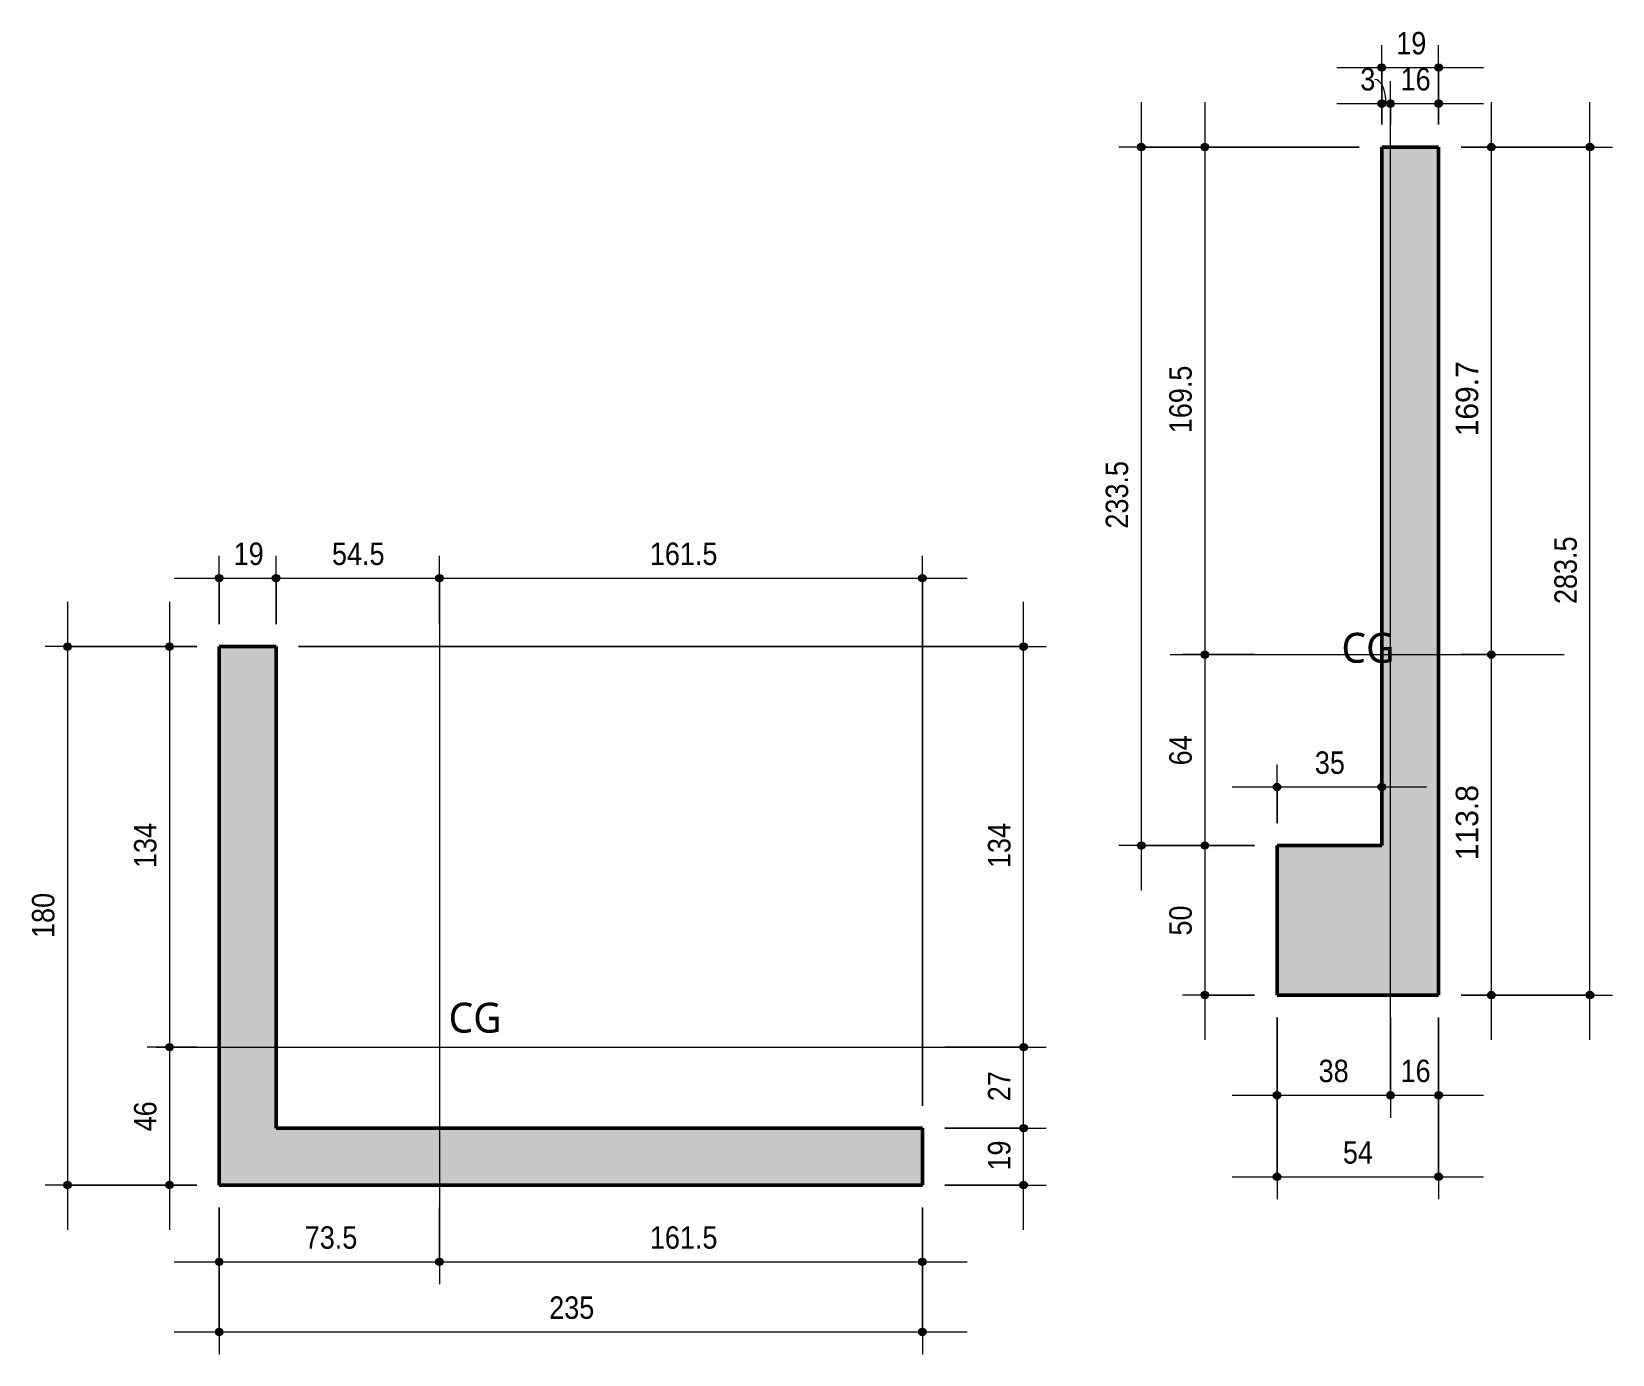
# Model space of a CAD drawing. Header units: centimetres. Extents: x -1139 to 26418, y -889 to 84390.
# Drawn here: x 8360 to 8889, y 270 to 712 of the extents above; entities that cross this region are included whole.
import ezdxf

# ---------------------------------------------------------------- set-up
doc = ezdxf.new("R2010")
doc.units = ezdxf.units.CM
doc.linetypes.add('Hidden 1_5', pattern=[0.22, 0.15, -0.07])
for name, color, linetype, lineweight in [('A-ANNO-DIMS', 7, 'Continuous', 9), ('A-ANNO-DIMS-50', 7, 'Continuous', 9), ('G-ANNO-TEXT', 7, 'Continuous', 9), ('S-COLS', 7, 'Continuous', 9)]:
    doc.layers.add(name, color=color, linetype=linetype, lineweight=lineweight)
doc.layers.add('A-DETL', color=7, linetype='Continuous', lineweight=18, true_color=0x00a600)
doc.styles.add('Fira Sans_1', font='', dxfattribs={"width": 0.9, "height": 7.5})
doc.styles.add('Fira Sans_2', font='', dxfattribs={"height": 7.5})
doc.styles.add('Gadugi_1', font='gadugi.ttf', dxfattribs={"height": 10})
doc.styles.get('Fira Sans_1').set_extended_font_data('Fira Sans')
doc.styles.get('Fira Sans_2').set_extended_font_data('Fira Sans')
doc.dimstyles.new('PED_R80_1_5mm_ACIMA_As_ESQ__DEC_R00', dxfattribs={"dimscale": 30.48, "dimtxt": 10.229846, "dimasz": 0.328084, "dimexe": 0.246063, "dimexo": 0.246063, "dimgap": 0.049213, "dimtad": 1, "dimdec": 1, "dimrnd": 0.1, "dimdsep": 46, "dimtxsty": 'Fira Sans_2', "dimblk1": 'DOTSMALL', "dimblk2": 'DOTSMALL', "dimsah": 1, "dimcen": 0.09, "dimdle": 0.492126, "dimazin": 0, "dimtfac": 1, "dimtdec": 4, "dimtix": 1, "dimtmove": 0, "dimatfit": 3, "dimfxl": 1, "dimtvp": 1, "dimtolj": 1, "dimtzin": 0, "dimarcsym": 2})
doc.dimstyles.new('PED_R80_1_5mm_ACIMA_As_ESQ__R00', dxfattribs={"dimscale": 30.48, "dimtxt": 10.229846, "dimasz": 0.328084, "dimexe": 0.246063, "dimexo": 0.246063, "dimgap": 0.049213, "dimtad": 1, "dimdec": 1, "dimrnd": 0.5, "dimdsep": 46, "dimtxsty": 'Fira Sans_1', "dimblk1": 'DOTSMALL', "dimblk2": 'DOTSMALL', "dimsah": 1, "dimcen": 0.09, "dimdle": 0.492126, "dimazin": 0, "dimtfac": 1, "dimtdec": 4, "dimtix": 1, "dimtmove": 0, "dimatfit": 3, "dimfxl": 1, "dimtvp": 1, "dimtolj": 1, "dimtzin": 0, "dimarcsym": 2})
doc.dimstyles.new('PED_R80_1_5mm_ACIMA_As_ESQ__R00_1', dxfattribs={"dimscale": 30.48, "dimtxt": 10.229846, "dimasz": 0.328084, "dimexe": 0.246063, "dimexo": 0.246063, "dimgap": 0.049213, "dimtad": 1, "dimdec": 1, "dimrnd": 0.5, "dimdsep": 46, "dimtxsty": 'Fira Sans_1', "dimblk1": 'DOTSMALL', "dimblk2": 'DOTSMALL', "dimsah": 1, "dimcen": 0.09, "dimdle": 0.492126, "dimazin": 0, "dimtfac": 1, "dimtdec": 4, "dimtix": 1, "dimtmove": 1, "dimatfit": 3, "dimfxl": 1, "dimtvp": 1, "dimtolj": 1, "dimtzin": 0, "dimarcsym": 2})

# ---------------------------------------------------------------- blocks, each defined once
blk = doc.blocks.new('DIMBLOCK199-DT400 - DETALHE P3')
at = {"layer": 'A-ANNO-DIMS-50', "true_color": 0x000032}
h = blk.add_hatch(color=178, dxfattribs=at)
edge = h.paths.add_edge_path(flags=0)
edge.add_arc((8372.35, 506.75), 1.25, 0, 360)
h = blk.add_hatch(color=178, dxfattribs=at)
edge = h.paths.add_edge_path(flags=0)
edge.add_arc((8372.35, 326.75), 1.25, 0, 360)
at = {"layer": 'A-ANNO-DIMS-50', "color": 178, "true_color": 0x000032}
for p, q in [((8372.35, 521.75), (8372.35, 311.75)), ((8415.53, 506.75), (8364.85, 506.75)), ((8372.35, 506.75), (8415.53, 506.75)), ((8415.53, 326.75), (8364.85, 326.75)), ((8372.35, 326.75), (8415.53, 326.75))]:
    blk.add_line(p, q, dxfattribs=at)
for centre in [(8372.35, 506.75), (8372.35, 326.75)]:
    blk.add_circle(centre, 1.25, dxfattribs=at)
at = {"layer": 'A-ANNO-DIMS-50', "color": 0, "insert": (8360.46, 409.34), "char_height": 7.5, "width": 17.7842, "attachment_point": 1, "rotation": 90, "line_spacing_factor": 1.049215, "style": 'Fira Sans_1'}
blk.add_mtext('180', dxfattribs=at)
blk = doc.blocks.new('_DotSmall')
at = {"color": 0, "linetype": 'ByBlock', "const_width": 0.5}
blk.add_lwpolyline([(-0.0625, 0, 1), (0.0625, 0, 1)], format="xyb", close=True, dxfattribs=at)
blk = doc.blocks.new('DIMBLOCK200-DT400 - DETALHE P3')
at = {"layer": 'A-ANNO-DIMS-50', "true_color": 0x000032}
h = blk.add_hatch(color=178, dxfattribs=at)
edge = h.paths.add_edge_path(flags=0)
edge.add_arc((8406.44, 506.75), 1.25, 0, 360)
h = blk.add_hatch(color=178, dxfattribs=at)
edge = h.paths.add_edge_path(flags=0)
edge.add_arc((8406.44, 372.84), 1.25, 0, 360)
at = {"layer": 'A-ANNO-DIMS-50', "color": 178, "true_color": 0x000032}
for p, q in [((8406.44, 521.75), (8406.44, 372.84)), ((8415.53, 506.75), (8398.94, 506.75)), ((8406.44, 506.75), (8415.53, 506.75)), ((8415.53, 372.84), (8398.94, 372.84)), ((8406.44, 372.84), (8415.53, 372.84))]:
    blk.add_line(p, q, dxfattribs=at)
for centre in [(8406.44, 506.75), (8406.44, 372.84)]:
    blk.add_circle(centre, 1.25, dxfattribs=at)
at = {"layer": 'A-ANNO-DIMS-50', "color": 0, "insert": (8394.56, 432.71), "char_height": 7.5, "width": 16.9973, "attachment_point": 1, "rotation": 90, "line_spacing_factor": 1.049215, "style": 'Fira Sans_1'}
blk.add_mtext('134', dxfattribs=at)
blk = doc.blocks.new('DIMBLOCK201-DT400 - DETALHE P3')
at = {"layer": 'A-ANNO-DIMS-50', "true_color": 0x000032}
h = blk.add_hatch(color=178, dxfattribs=at)
edge = h.paths.add_edge_path(flags=0)
edge.add_arc((8406.44, 372.84), 1.25, 0, 360)
h = blk.add_hatch(color=178, dxfattribs=at)
edge = h.paths.add_edge_path(flags=0)
edge.add_arc((8406.44, 326.75), 1.25, 0, 360)
at = {"layer": 'A-ANNO-DIMS-50', "color": 178, "true_color": 0x000032}
for p, q in [((8415.53, 372.84), (8398.94, 372.84)), ((8406.44, 372.84), (8406.44, 311.75)), ((8406.44, 372.84), (8415.53, 372.84)), ((8415.53, 326.75), (8398.94, 326.75)), ((8406.44, 326.75), (8415.53, 326.75))]:
    blk.add_line(p, q, dxfattribs=at)
for centre in [(8406.44, 372.84), (8406.44, 326.75)]:
    blk.add_circle(centre, 1.25, dxfattribs=at)
at = {"layer": 'A-ANNO-DIMS-50', "color": 0, "insert": (8394.56, 344.68), "char_height": 7.5, "width": 12.2758, "attachment_point": 1, "rotation": 90, "line_spacing_factor": 1.049215, "style": 'Fira Sans_1'}
blk.add_mtext('46', dxfattribs=at)
blk = doc.blocks.new('DIMBLOCK202-DT400 - DETALHE P3')
at = {"layer": 'A-ANNO-DIMS-50', "true_color": 0x000032}
h = blk.add_hatch(color=178, dxfattribs=at)
edge = h.paths.add_edge_path(flags=0)
edge.add_arc((8423.03, 277.63), 1.25, 0, 360)
h = blk.add_hatch(color=178, dxfattribs=at)
edge = h.paths.add_edge_path(flags=0)
edge.add_arc((8658.03, 277.63), 1.25, 0, 360)
at = {"layer": 'A-ANNO-DIMS-50', "color": 178, "true_color": 0x000032}
for p, q in [((8423.03, 319.25), (8423.03, 270.13)), ((8423.03, 277.63), (8423.03, 319.25)), ((8658.03, 319.25), (8658.03, 270.13)), ((8658.03, 277.63), (8658.03, 319.25)), ((8408.03, 277.63), (8673.03, 277.63))]:
    blk.add_line(p, q, dxfattribs=at)
for centre in [(8423.03, 277.63), (8658.03, 277.63)]:
    blk.add_circle(centre, 1.25, dxfattribs=at)
at = {"layer": 'A-ANNO-DIMS-50', "color": 0, "insert": (8533.32, 289.51), "char_height": 7.5, "width": 17.312, "attachment_point": 1, "line_spacing_factor": 1.049215, "style": 'Fira Sans_1'}
blk.add_mtext('235', dxfattribs=at)
blk = doc.blocks.new('DIMBLOCK203-DT400 - DETALHE P3')
at = {"layer": 'A-ANNO-DIMS-50', "true_color": 0x000032}
h = blk.add_hatch(color=178, dxfattribs=at)
edge = h.paths.add_edge_path(flags=0)
edge.add_arc((8423.03, 301.07), 1.25, 0, 360)
h = blk.add_hatch(color=178, dxfattribs=at)
edge = h.paths.add_edge_path(flags=0)
edge.add_arc((8496.62, 301.07), 1.25, 0, 360)
at = {"layer": 'A-ANNO-DIMS-50', "color": 178, "true_color": 0x000032}
for p, q in [((8423.03, 319.25), (8423.03, 293.57)), ((8423.03, 301.07), (8423.03, 319.25)), ((8496.62, 319.25), (8496.62, 293.57)), ((8496.62, 301.07), (8496.62, 319.25)), ((8408.03, 301.07), (8496.62, 301.07))]:
    blk.add_line(p, q, dxfattribs=at)
for centre in [(8423.03, 301.07), (8496.62, 301.07)]:
    blk.add_circle(centre, 1.25, dxfattribs=at)
at = {"layer": 'A-ANNO-DIMS-50', "color": 0, "insert": (8451.63, 312.96), "char_height": 7.5, "width": 19.6728, "attachment_point": 1, "line_spacing_factor": 1.049215, "style": 'Fira Sans_1'}
blk.add_mtext('73.5', dxfattribs=at)
blk = doc.blocks.new('DIMBLOCK204-DT400 - DETALHE P3')
at = {"layer": 'A-ANNO-DIMS-50', "true_color": 0x000032}
h = blk.add_hatch(color=178, dxfattribs=at)
edge = h.paths.add_edge_path(flags=0)
edge.add_arc((8496.62, 301.07), 1.25, 0, 360)
h = blk.add_hatch(color=178, dxfattribs=at)
edge = h.paths.add_edge_path(flags=0)
edge.add_arc((8658.03, 301.07), 1.25, 0, 360)
at = {"layer": 'A-ANNO-DIMS-50', "color": 178, "true_color": 0x000032}
for p, q in [((8496.62, 319.25), (8496.62, 293.57)), ((8496.62, 301.07), (8496.62, 319.25)), ((8658.03, 319.25), (8658.03, 293.57)), ((8658.03, 301.07), (8658.03, 319.25)), ((8496.62, 301.07), (8673.03, 301.07))]:
    blk.add_line(p, q, dxfattribs=at)
for centre in [(8496.62, 301.07), (8658.03, 301.07)]:
    blk.add_circle(centre, 1.25, dxfattribs=at)
at = {"layer": 'A-ANNO-DIMS-50', "color": 0, "insert": (8566.96, 312.96), "char_height": 7.5, "width": 24.8664, "attachment_point": 1, "line_spacing_factor": 1.049215, "style": 'Fira Sans_1'}
blk.add_mtext('161.5', dxfattribs=at)
blk = doc.blocks.new('DIMBLOCK205-DT400 - DETALHE P3')
at = {"layer": 'A-ANNO-DIMS-50', "true_color": 0x000032}
h = blk.add_hatch(color=178, dxfattribs=at)
edge = h.paths.add_edge_path(flags=0)
edge.add_arc((8423.03, 529.64), 1.25, 0, 360)
h = blk.add_hatch(color=178, dxfattribs=at)
edge = h.paths.add_edge_path(flags=0)
edge.add_arc((8442.03, 529.64), 1.25, 0, 360)
at = {"layer": 'A-ANNO-DIMS-50', "color": 178, "true_color": 0x000032}
for p, q in [((8423.03, 514.25), (8423.03, 537.14)), ((8442.03, 514.25), (8442.03, 537.14)), ((8408.03, 529.64), (8442.03, 529.64)), ((8423.03, 529.64), (8423.03, 514.25)), ((8442.03, 529.64), (8442.03, 514.25))]:
    blk.add_line(p, q, dxfattribs=at)
for centre in [(8423.03, 529.64), (8442.03, 529.64)]:
    blk.add_circle(centre, 1.25, dxfattribs=at)
at = {"layer": 'A-ANNO-DIMS-50', "color": 0, "insert": (8427.87, 541.53), "char_height": 7.5, "width": 11.1741, "attachment_point": 1, "line_spacing_factor": 1.049215, "style": 'Fira Sans_1'}
blk.add_mtext('19', dxfattribs=at)
blk = doc.blocks.new('DIMBLOCK206-DT400 - DETALHE P3')
at = {"layer": 'A-ANNO-DIMS-50', "true_color": 0x000032}
h = blk.add_hatch(color=178, dxfattribs=at)
edge = h.paths.add_edge_path(flags=0)
edge.add_arc((8442.03, 529.64), 1.25, 0, 360)
h = blk.add_hatch(color=178, dxfattribs=at)
edge = h.paths.add_edge_path(flags=0)
edge.add_arc((8496.62, 529.64), 1.25, 0, 360)
at = {"layer": 'A-ANNO-DIMS-50', "color": 178, "true_color": 0x000032}
for p, q in [((8442.03, 514.25), (8442.03, 537.14)), ((8496.62, 514.25), (8496.62, 537.14)), ((8442.03, 529.64), (8496.62, 529.64)), ((8442.03, 529.64), (8442.03, 514.25)), ((8496.62, 529.64), (8496.62, 514.25))]:
    blk.add_line(p, q, dxfattribs=at)
for centre in [(8442.03, 529.64), (8496.62, 529.64)]:
    blk.add_circle(centre, 1.25, dxfattribs=at)
at = {"layer": 'A-ANNO-DIMS-50', "color": 0, "insert": (8460.73, 541.53), "char_height": 7.5, "width": 20.6171, "attachment_point": 1, "line_spacing_factor": 1.049215, "style": 'Fira Sans_1'}
blk.add_mtext('54.5', dxfattribs=at)
blk = doc.blocks.new('DIMBLOCK207-DT400 - DETALHE P3')
at = {"layer": 'A-ANNO-DIMS-50', "true_color": 0x000032}
h = blk.add_hatch(color=178, dxfattribs=at)
edge = h.paths.add_edge_path(flags=0)
edge.add_arc((8496.62, 529.64), 1.25, 0, 360)
h = blk.add_hatch(color=178, dxfattribs=at)
edge = h.paths.add_edge_path(flags=0)
edge.add_arc((8658.03, 529.64), 1.25, 0, 360)
at = {"layer": 'A-ANNO-DIMS-50', "color": 178, "true_color": 0x000032}
for p, q in [((8496.62, 514.25), (8496.62, 537.14)), ((8658.03, 353.25), (8658.03, 537.14)), ((8496.62, 529.64), (8673.03, 529.64)), ((8496.62, 529.64), (8496.62, 514.25)), ((8658.03, 529.64), (8658.03, 353.25))]:
    blk.add_line(p, q, dxfattribs=at)
for centre in [(8496.62, 529.64), (8658.03, 529.64)]:
    blk.add_circle(centre, 1.25, dxfattribs=at)
at = {"layer": 'A-ANNO-DIMS-50', "color": 0, "insert": (8566.96, 541.53), "char_height": 7.5, "width": 24.8664, "attachment_point": 1, "line_spacing_factor": 1.049215, "style": 'Fira Sans_1'}
blk.add_mtext('161.5', dxfattribs=at)
blk = doc.blocks.new('DIMBLOCK208-DT400 - DETALHE P3')
at = {"layer": 'A-ANNO-DIMS-50', "true_color": 0x000032}
h = blk.add_hatch(color=178, dxfattribs=at)
edge = h.paths.add_edge_path(flags=0)
edge.add_arc((8691.86, 345.75), 1.25, 0, 360)
h = blk.add_hatch(color=178, dxfattribs=at)
edge = h.paths.add_edge_path(flags=0)
edge.add_arc((8691.86, 326.75), 1.25, 0, 360)
at = {"layer": 'A-ANNO-DIMS-50', "color": 178, "true_color": 0x000032}
for p, q in [((8665.53, 345.75), (8699.36, 345.75)), ((8691.86, 345.75), (8665.53, 345.75)), ((8691.86, 311.75), (8691.86, 345.75)), ((8665.53, 326.75), (8699.36, 326.75)), ((8691.86, 326.75), (8665.53, 326.75))]:
    blk.add_line(p, q, dxfattribs=at)
for centre in [(8691.86, 345.75), (8691.86, 326.75)]:
    blk.add_circle(centre, 1.25, dxfattribs=at)
at = {"layer": 'A-ANNO-DIMS-50', "color": 0, "insert": (8679.97, 331.59), "char_height": 7.5, "width": 11.1741, "attachment_point": 1, "rotation": 90, "line_spacing_factor": 1.049215, "style": 'Fira Sans_1'}
blk.add_mtext('19', dxfattribs=at)
blk = doc.blocks.new('DIMBLOCK209-DT400 - DETALHE P3')
at = {"layer": 'A-ANNO-DIMS-50', "true_color": 0x000032}
h = blk.add_hatch(color=178, dxfattribs=at)
edge = h.paths.add_edge_path(flags=0)
edge.add_arc((8691.86, 372.84), 1.25, 0, 360)
h = blk.add_hatch(color=178, dxfattribs=at)
edge = h.paths.add_edge_path(flags=0)
edge.add_arc((8691.86, 345.75), 1.25, 0, 360)
at = {"layer": 'A-ANNO-DIMS-50', "color": 178, "true_color": 0x000032}
for p, q in [((8665.53, 372.84), (8699.36, 372.84)), ((8691.86, 372.84), (8665.53, 372.84)), ((8691.86, 345.75), (8691.86, 372.84)), ((8665.53, 345.75), (8699.36, 345.75)), ((8691.86, 345.75), (8665.53, 345.75))]:
    blk.add_line(p, q, dxfattribs=at)
for centre in [(8691.86, 372.84), (8691.86, 345.75)]:
    blk.add_circle(centre, 1.25, dxfattribs=at)
at = {"layer": 'A-ANNO-DIMS-50', "color": 0, "insert": (8679.97, 354.77), "char_height": 7.5, "width": 10.8594, "attachment_point": 1, "rotation": 90, "line_spacing_factor": 1.049215, "style": 'Fira Sans_1'}
blk.add_mtext('27', dxfattribs=at)
blk = doc.blocks.new('DIMBLOCK210-DT400 - DETALHE P3')
at = {"layer": 'A-ANNO-DIMS-50', "true_color": 0x000032}
h = blk.add_hatch(color=178, dxfattribs=at)
edge = h.paths.add_edge_path(flags=0)
edge.add_arc((8691.86, 506.75), 1.25, 0, 360)
h = blk.add_hatch(color=178, dxfattribs=at)
edge = h.paths.add_edge_path(flags=0)
edge.add_arc((8691.86, 372.84), 1.25, 0, 360)
at = {"layer": 'A-ANNO-DIMS-50', "color": 178, "true_color": 0x000032}
for p, q in [((8691.86, 372.84), (8691.86, 521.75)), ((8449.53, 506.75), (8699.36, 506.75)), ((8691.86, 506.75), (8449.53, 506.75)), ((8665.53, 372.84), (8699.36, 372.84)), ((8691.86, 372.84), (8665.53, 372.84))]:
    blk.add_line(p, q, dxfattribs=at)
for centre in [(8691.86, 506.75), (8691.86, 372.84)]:
    blk.add_circle(centre, 1.25, dxfattribs=at)
at = {"layer": 'A-ANNO-DIMS-50', "color": 0, "insert": (8679.97, 432.71), "char_height": 7.5, "width": 16.9973, "attachment_point": 1, "rotation": 90, "line_spacing_factor": 1.049215, "style": 'Fira Sans_1'}
blk.add_mtext('134', dxfattribs=at)
blk = doc.blocks.new('DIMBLOCK211-DT401 - DETALHE P4')
at = {"layer": 'A-ANNO-DIMS-50', "true_color": 0x000032}
h = blk.add_hatch(color=178, dxfattribs=at)
edge = h.paths.add_edge_path(flags=0)
edge.add_arc((8776.56, 329.52), 1.25, 0, 360)
h = blk.add_hatch(color=178, dxfattribs=at)
edge = h.paths.add_edge_path(flags=0)
edge.add_arc((8830.56, 329.52), 1.25, 0, 360)
at = {"layer": 'A-ANNO-DIMS-50', "color": 178, "true_color": 0x000032}
for p, q in [((8776.56, 382.75), (8776.56, 322.02)), ((8776.56, 329.52), (8776.56, 382.75)), ((8830.56, 382.75), (8830.56, 322.02)), ((8830.56, 329.52), (8830.56, 382.75)), ((8761.56, 329.52), (8845.56, 329.52))]:
    blk.add_line(p, q, dxfattribs=at)
for centre in [(8776.56, 329.52), (8830.56, 329.52)]:
    blk.add_circle(centre, 1.25, dxfattribs=at)
at = {"layer": 'A-ANNO-DIMS-50', "color": 0, "insert": (8798.58, 341.41), "char_height": 7.5, "width": 11.9611, "attachment_point": 1, "line_spacing_factor": 1.049215, "style": 'Fira Sans_1'}
blk.add_mtext('54', dxfattribs=at)
blk = doc.blocks.new('DIMBLOCK212-DT401 - DETALHE P4')
at = {"layer": 'A-ANNO-DIMS-50', "true_color": 0x000032}
h = blk.add_hatch(color=178, dxfattribs=at)
edge = h.paths.add_edge_path(flags=0)
edge.add_arc((8776.56, 356.76), 1.25, 0, 360)
h = blk.add_hatch(color=178, dxfattribs=at)
edge = h.paths.add_edge_path(flags=0)
edge.add_arc((8814.47, 356.76), 1.25, 0, 360)
at = {"layer": 'A-ANNO-DIMS-50', "color": 178, "true_color": 0x000032}
for p, q in [((8776.56, 382.75), (8776.56, 349.26)), ((8776.56, 356.76), (8776.56, 382.75)), ((8814.47, 382.75), (8814.47, 349.26)), ((8814.47, 356.76), (8814.47, 382.75)), ((8761.56, 356.76), (8814.47, 356.76))]:
    blk.add_line(p, q, dxfattribs=at)
for centre in [(8776.56, 356.76), (8814.47, 356.76)]:
    blk.add_circle(centre, 1.25, dxfattribs=at)
at = {"layer": 'A-ANNO-DIMS-50', "color": 0, "insert": (8790.47, 368.65), "char_height": 7.5, "width": 12.1184, "attachment_point": 1, "line_spacing_factor": 1.049215, "style": 'Fira Sans_1'}
blk.add_mtext('38', dxfattribs=at)
blk = doc.blocks.new('DIMBLOCK213-DT401 - DETALHE P4')
at = {"layer": 'A-ANNO-DIMS-50', "true_color": 0x000032}
h = blk.add_hatch(color=178, dxfattribs=at)
edge = h.paths.add_edge_path(flags=0)
edge.add_arc((8814.47, 356.76), 1.25, 0, 360)
h = blk.add_hatch(color=178, dxfattribs=at)
edge = h.paths.add_edge_path(flags=0)
edge.add_arc((8830.56, 356.76), 1.25, 0, 360)
at = {"layer": 'A-ANNO-DIMS-50', "color": 178, "true_color": 0x000032}
for p, q in [((8814.47, 382.75), (8814.47, 349.26)), ((8814.47, 356.76), (8814.47, 382.75)), ((8830.56, 382.75), (8830.56, 349.26)), ((8830.56, 356.76), (8830.56, 382.75)), ((8814.47, 356.76), (8845.56, 356.76))]:
    blk.add_line(p, q, dxfattribs=at)
for centre in [(8814.47, 356.76), (8830.56, 356.76)]:
    blk.add_circle(centre, 1.25, dxfattribs=at)
at = {"layer": 'A-ANNO-DIMS-50', "color": 0, "insert": (8817.86, 368.65), "char_height": 7.5, "width": 11.1741, "attachment_point": 1, "line_spacing_factor": 1.049215, "style": 'Fira Sans_1'}
blk.add_mtext('16', dxfattribs=at)
blk = doc.blocks.new('DIMBLOCK214-DT401 - DETALHE P4')
at = {"layer": 'A-ANNO-DIMS-50', "true_color": 0x000032}
h = blk.add_hatch(color=178, dxfattribs=at)
edge = h.paths.add_edge_path(flags=0)
edge.add_arc((8881.14, 673.75), 1.25, 0, 360)
h = blk.add_hatch(color=178, dxfattribs=at)
edge = h.paths.add_edge_path(flags=0)
edge.add_arc((8881.14, 390.25), 1.25, 0, 360)
at = {"layer": 'A-ANNO-DIMS-50', "color": 178, "true_color": 0x000032}
for p, q in [((8881.14, 375.25), (8881.14, 688.75)), ((8838.06, 673.75), (8888.64, 673.75)), ((8881.14, 673.75), (8838.06, 673.75)), ((8838.06, 390.25), (8888.64, 390.25)), ((8881.14, 390.25), (8838.06, 390.25))]:
    blk.add_line(p, q, dxfattribs=at)
for centre in [(8881.14, 673.75), (8881.14, 390.25)]:
    blk.add_circle(centre, 1.25, dxfattribs=at)
at = {"layer": 'A-ANNO-DIMS-50', "color": 0, "insert": (8869.25, 520.98), "char_height": 7.5, "width": 26.4402, "attachment_point": 1, "rotation": 90, "line_spacing_factor": 1.049215, "style": 'Fira Sans_1'}
blk.add_mtext('283.5', dxfattribs=at)
blk = doc.blocks.new('DIMBLOCK215-DT401 - DETALHE P4')
at = {"layer": 'A-ANNO-DIMS-50'}
h = blk.add_hatch(color=256, dxfattribs=at)
edge = h.paths.add_edge_path(flags=0)
edge.add_arc((8848.19, 504.05), 1.25, 0, 360)
h = blk.add_hatch(color=256, dxfattribs=at)
edge = h.paths.add_edge_path(flags=0)
edge.add_arc((8848.19, 390.25), 1.25, 0, 360)
for p, q in [((8838.06, 504.05), (8855.69, 504.05)), ((8848.19, 504.05), (8838.06, 504.05)), ((8848.19, 375.25), (8848.19, 504.05)), ((8838.06, 390.25), (8855.69, 390.25)), ((8848.19, 390.25), (8838.06, 390.25))]:
    blk.add_line(p, q, dxfattribs=at)
for centre in [(8848.19, 504.05), (8848.19, 390.25)]:
    blk.add_circle(centre, 1.25, dxfattribs=at)
at = {"layer": 'A-ANNO-DIMS-50', "color": 0, "insert": (8836.3, 435.35), "char_height": 7.5, "width": 28.3288, "attachment_point": 1, "rotation": 90, "line_spacing_factor": 1.049215, "style": 'Fira Sans_2'}
blk.add_mtext('113.8', dxfattribs=at)
blk = doc.blocks.new('DIMBLOCK216-DT401 - DETALHE P4')
at = {"layer": 'A-ANNO-DIMS-50'}
h = blk.add_hatch(color=256, dxfattribs=at)
edge = h.paths.add_edge_path(flags=0)
edge.add_arc((8848.19, 673.75), 1.25, 0, 360)
h = blk.add_hatch(color=256, dxfattribs=at)
edge = h.paths.add_edge_path(flags=0)
edge.add_arc((8848.19, 504.05), 1.25, 0, 360)
for p, q in [((8848.19, 504.05), (8848.19, 688.75)), ((8838.06, 673.75), (8855.69, 673.75)), ((8848.19, 673.75), (8838.06, 673.75)), ((8838.06, 504.05), (8855.69, 504.05)), ((8848.19, 504.05), (8838.06, 504.05))]:
    blk.add_line(p, q, dxfattribs=at)
for centre in [(8848.19, 673.75), (8848.19, 504.05)]:
    blk.add_circle(centre, 1.25, dxfattribs=at)
at = {"layer": 'A-ANNO-DIMS-50', "color": 0, "insert": (8836.3, 577.03), "char_height": 7.5, "width": 28.4862, "attachment_point": 1, "rotation": 90, "line_spacing_factor": 1.049215, "style": 'Fira Sans_2'}
blk.add_mtext('169.7', dxfattribs=at)
blk = doc.blocks.new('DIMBLOCK217-DT401 - DETALHE P4')
at = {"layer": 'A-ANNO-DIMS-50', "true_color": 0x000032}
h = blk.add_hatch(color=178, dxfattribs=at)
edge = h.paths.add_edge_path(flags=0)
edge.add_arc((8752.43, 673.75), 1.25, 0, 360)
h = blk.add_hatch(color=178, dxfattribs=at)
edge = h.paths.add_edge_path(flags=0)
edge.add_arc((8752.43, 504.05), 1.25, 0, 360)
at = {"layer": 'A-ANNO-DIMS-50', "color": 178, "true_color": 0x000032}
for p, q in [((8752.43, 688.75), (8752.43, 504.05)), ((8804.06, 673.75), (8744.93, 673.75)), ((8752.43, 673.75), (8804.06, 673.75)), ((8769.06, 504.05), (8744.93, 504.05)), ((8752.43, 504.05), (8769.06, 504.05))]:
    blk.add_line(p, q, dxfattribs=at)
for centre in [(8752.43, 673.75), (8752.43, 504.05)]:
    blk.add_circle(centre, 1.25, dxfattribs=at)
at = {"layer": 'A-ANNO-DIMS-50', "color": 0, "insert": (8740.55, 578.08), "char_height": 7.5, "width": 25.9681, "attachment_point": 1, "rotation": 90, "line_spacing_factor": 1.049215, "style": 'Fira Sans_1'}
blk.add_mtext('169.5', dxfattribs=at)
blk = doc.blocks.new('DIMBLOCK218-DT401 - DETALHE P4')
at = {"layer": 'A-ANNO-DIMS-50', "true_color": 0x000032}
h = blk.add_hatch(color=178, dxfattribs=at)
edge = h.paths.add_edge_path(flags=0)
edge.add_arc((8752.43, 504.05), 1.25, 0, 360)
h = blk.add_hatch(color=178, dxfattribs=at)
edge = h.paths.add_edge_path(flags=0)
edge.add_arc((8752.43, 440.25), 1.25, 0, 360)
at = {"layer": 'A-ANNO-DIMS-50', "color": 178, "true_color": 0x000032}
for p, q in [((8769.06, 504.05), (8744.93, 504.05)), ((8752.43, 504.05), (8752.43, 440.25)), ((8752.43, 504.05), (8769.06, 504.05)), ((8769.06, 440.25), (8744.93, 440.25)), ((8752.43, 440.25), (8769.06, 440.25))]:
    blk.add_line(p, q, dxfattribs=at)
for centre in [(8752.43, 504.05), (8752.43, 440.25)]:
    blk.add_circle(centre, 1.25, dxfattribs=at)
at = {"layer": 'A-ANNO-DIMS-50', "color": 0, "insert": (8740.55, 467.04), "char_height": 7.5, "width": 12.2758, "attachment_point": 1, "rotation": 90, "line_spacing_factor": 1.049215, "style": 'Fira Sans_1'}
blk.add_mtext('64', dxfattribs=at)
blk = doc.blocks.new('DIMBLOCK219-DT401 - DETALHE P4')
at = {"layer": 'A-ANNO-DIMS-50', "true_color": 0x000032}
h = blk.add_hatch(color=178, dxfattribs=at)
edge = h.paths.add_edge_path(flags=0)
edge.add_arc((8752.43, 440.25), 1.25, 0, 360)
h = blk.add_hatch(color=178, dxfattribs=at)
edge = h.paths.add_edge_path(flags=0)
edge.add_arc((8752.43, 390.25), 1.25, 0, 360)
at = {"layer": 'A-ANNO-DIMS-50', "color": 178, "true_color": 0x000032}
for p, q in [((8769.06, 440.25), (8744.93, 440.25)), ((8752.43, 440.25), (8752.43, 375.25)), ((8752.43, 440.25), (8769.06, 440.25)), ((8769.06, 390.25), (8744.93, 390.25)), ((8752.43, 390.25), (8769.06, 390.25))]:
    blk.add_line(p, q, dxfattribs=at)
for centre in [(8752.43, 440.25), (8752.43, 390.25)]:
    blk.add_circle(centre, 1.25, dxfattribs=at)
at = {"layer": 'A-ANNO-DIMS-50', "color": 0, "insert": (8740.55, 410.14), "char_height": 7.5, "width": 12.2758, "attachment_point": 1, "rotation": 90, "line_spacing_factor": 1.049215, "style": 'Fira Sans_1'}
blk.add_mtext('50', dxfattribs=at)
blk = doc.blocks.new('DIMBLOCK220-DT401 - DETALHE P4')
at = {"layer": 'A-ANNO-DIMS-50', "true_color": 0x000032}
h = blk.add_hatch(color=178, dxfattribs=at)
edge = h.paths.add_edge_path(flags=0)
edge.add_arc((8811.56, 688.28), 1.25, 0, 360)
h = blk.add_hatch(color=178, dxfattribs=at)
edge = h.paths.add_edge_path(flags=0)
edge.add_arc((8814.47, 688.28), 1.25, 0, 360)
at = {"layer": 'A-ANNO-DIMS-50', "color": 178, "true_color": 0x000032}
for p, q in [((8811.56, 681.25), (8811.56, 695.78)), ((8814.47, 681.25), (8814.47, 695.78)), ((8796.56, 688.28), (8814.47, 688.28)), ((8811.56, 688.28), (8811.56, 681.25)), ((8814.47, 688.28), (8814.47, 681.25))]:
    blk.add_line(p, q, dxfattribs=at)
for centre in [(8811.56, 688.28), (8814.47, 688.28)]:
    blk.add_circle(centre, 1.25, dxfattribs=at)
blk.add_ellipse((8809.24, 688.28), major_axis=(0, 8.06), ratio=0.468645, start_param=4.712389, end_param=6.283185, dxfattribs=at)
at = {"layer": 'A-ANNO-DIMS-50', "color": 0, "insert": (8804.39, 700.17), "char_height": 7.5, "width": 5.8231, "attachment_point": 1, "line_spacing_factor": 1.049215, "style": 'Fira Sans_1'}
blk.add_mtext('3', dxfattribs=at)
blk = doc.blocks.new('DIMBLOCK221-DT401 - DETALHE P4')
at = {"layer": 'A-ANNO-DIMS-50', "true_color": 0x000032}
h = blk.add_hatch(color=178, dxfattribs=at)
edge = h.paths.add_edge_path(flags=0)
edge.add_arc((8814.47, 688.28), 1.25, 0, 360)
h = blk.add_hatch(color=178, dxfattribs=at)
edge = h.paths.add_edge_path(flags=0)
edge.add_arc((8830.56, 688.28), 1.25, 0, 360)
at = {"layer": 'A-ANNO-DIMS-50', "color": 178, "true_color": 0x000032}
for p, q in [((8814.47, 681.25), (8814.47, 695.78)), ((8830.56, 681.25), (8830.56, 695.78)), ((8814.47, 688.28), (8845.56, 688.28)), ((8814.47, 688.28), (8814.47, 681.25)), ((8830.56, 688.28), (8830.56, 681.25))]:
    blk.add_line(p, q, dxfattribs=at)
for centre in [(8814.47, 688.28), (8830.56, 688.28)]:
    blk.add_circle(centre, 1.25, dxfattribs=at)
at = {"layer": 'A-ANNO-DIMS-50', "color": 0, "insert": (8817.86, 700.17), "char_height": 7.5, "width": 11.1741, "attachment_point": 1, "line_spacing_factor": 1.049215, "style": 'Fira Sans_1'}
blk.add_mtext('16', dxfattribs=at)
blk = doc.blocks.new('DIMBLOCK222-DT401 - DETALHE P4')
at = {"layer": 'A-ANNO-DIMS-50', "true_color": 0x000032}
h = blk.add_hatch(color=178, dxfattribs=at)
edge = h.paths.add_edge_path(flags=0)
edge.add_arc((8811.56, 700.34), 1.25, 0, 360)
h = blk.add_hatch(color=178, dxfattribs=at)
edge = h.paths.add_edge_path(flags=0)
edge.add_arc((8830.56, 700.34), 1.25, 0, 360)
at = {"layer": 'A-ANNO-DIMS-50', "color": 178, "true_color": 0x000032}
for p, q in [((8811.56, 681.25), (8811.56, 707.84)), ((8830.56, 681.25), (8830.56, 707.84)), ((8796.56, 700.34), (8845.56, 700.34)), ((8811.56, 700.34), (8811.56, 681.25)), ((8830.56, 700.34), (8830.56, 681.25))]:
    blk.add_line(p, q, dxfattribs=at)
for centre in [(8811.56, 700.34), (8830.56, 700.34)]:
    blk.add_circle(centre, 1.25, dxfattribs=at)
at = {"layer": 'A-ANNO-DIMS-50', "color": 0, "insert": (8816.41, 712.23), "char_height": 7.5, "width": 11.1741, "attachment_point": 1, "line_spacing_factor": 1.049215, "style": 'Fira Sans_1'}
blk.add_mtext('19', dxfattribs=at)
blk = doc.blocks.new('DIMBLOCK223-DT401 - DETALHE P4')
at = {"layer": 'A-ANNO-DIMS-50', "true_color": 0x000032}
h = blk.add_hatch(color=178, dxfattribs=at)
edge = h.paths.add_edge_path(flags=0)
edge.add_arc((8776.56, 459.81), 1.25, 0, 360)
h = blk.add_hatch(color=178, dxfattribs=at)
edge = h.paths.add_edge_path(flags=0)
edge.add_arc((8811.56, 459.81), 1.25, 0, 360)
at = {"layer": 'A-ANNO-DIMS-50', "color": 178, "true_color": 0x000032}
for p, q in [((8776.56, 447.75), (8776.56, 467.31)), ((8811.56, 454.08), (8811.56, 467.31)), ((8761.56, 459.81), (8826.56, 459.81)), ((8776.56, 459.81), (8776.56, 447.75)), ((8811.56, 459.81), (8811.56, 454.08))]:
    blk.add_line(p, q, dxfattribs=at)
for centre in [(8776.56, 459.81), (8811.56, 459.81)]:
    blk.add_circle(centre, 1.25, dxfattribs=at)
at = {"layer": 'A-ANNO-DIMS-50', "color": 0, "insert": (8789.21, 471.7), "char_height": 7.5, "width": 11.6463, "attachment_point": 1, "line_spacing_factor": 1.049215, "style": 'Fira Sans_1'}
blk.add_mtext('35', dxfattribs=at)
blk = doc.blocks.new('DIMBLOCK224-DT401 - DETALHE P4')
at = {"layer": 'A-ANNO-DIMS-50', "true_color": 0x000032}
h = blk.add_hatch(color=178, dxfattribs=at)
edge = h.paths.add_edge_path(flags=0)
edge.add_arc((8731.18, 673.75), 1.25, 0, 360)
h = blk.add_hatch(color=178, dxfattribs=at)
edge = h.paths.add_edge_path(flags=0)
edge.add_arc((8731.18, 440.25), 1.25, 0, 360)
at = {"layer": 'A-ANNO-DIMS-50', "color": 178, "true_color": 0x000032}
for p, q in [((8731.18, 688.75), (8731.18, 425.25)), ((8804.06, 673.75), (8723.68, 673.75)), ((8731.18, 673.75), (8804.06, 673.75)), ((8769.06, 440.25), (8723.68, 440.25)), ((8731.18, 440.25), (8769.06, 440.25))]:
    blk.add_line(p, q, dxfattribs=at)
for centre in [(8731.18, 673.75), (8731.18, 440.25)]:
    blk.add_circle(centre, 1.25, dxfattribs=at)
at = {"layer": 'A-ANNO-DIMS-50', "color": 0, "insert": (8719.3, 546.18), "char_height": 7.5, "width": 25.9681, "attachment_point": 1, "rotation": 90, "line_spacing_factor": 1.049215, "style": 'Fira Sans_1'}
blk.add_mtext('233.5', dxfattribs=at)

msp = doc.modelspace()

# ---------------------------------------------------------------- hatches: boundary and pattern name
at = {"layer": 'S-COLS', "true_color": 0xc0c0c0}
for points in [[(8811.56, 390.25), (8830.56, 390.25), (8830.56, 673.75), (8811.56, 673.75), (8811.56, 440.25), (8776.56, 440.25), (8776.56, 390.25)], [(8658.03, 326.75), (8658.03, 345.75), (8442.03, 345.75), (8442.03, 506.75), (8423.03, 506.75), (8423.03, 326.75)]]:
    msp.add_hatch(color=9, dxfattribs=at).paths.add_polyline_path(points, flags=0)

# ---------------------------------------------------------------- linework, layer by layer
at = {"layer": 'A-DETL', "color": 7, "linetype": 'Hidden 1_5'}
for p, q in [((8814.47, 363.25), (8814.47, 693.25)), ((8496.62, 515.75), (8496.62, 313.75)), ((8740.89, 504.05), (8872.56, 504.05)), ((8402.03, 372.84), (8679.74, 372.84))]:
    msp.add_line(p, q, dxfattribs=at)
at = {"layer": 'S-COLS', "lineweight": 50}
for p, q in [((8811.56, 440.25), (8811.56, 673.75)), ((8811.56, 673.75), (8830.56, 673.75)), ((8830.56, 673.75), (8830.56, 390.25)), ((8423.03, 326.75), (8423.03, 506.75)), ((8423.03, 506.75), (8442.03, 506.75)), ((8442.03, 506.75), (8442.03, 345.75)), ((8776.56, 390.25), (8776.56, 440.25)), ((8776.56, 440.25), (8811.56, 440.25)), ((8830.56, 390.25), (8776.56, 390.25)), ((8442.03, 345.75), (8658.03, 345.75)), ((8658.03, 345.75), (8658.03, 326.75)), ((8658.03, 326.75), (8423.03, 326.75))]:
    msp.add_line(p, q, dxfattribs=at)

# ---------------------------------------------------------------- texts
at = {"layer": 'G-ANNO-TEXT', "char_height": 10, "width": 22.8481, "attachment_point": 1, "style": 'Gadugi_1'}
for insert in [(8798.08, 511.35), (8499.69, 387.7)]:
    msp.add_mtext('CG', dxfattribs=dict(at, insert=insert))

# ---------------------------------------------------------------- dimensions: what is measured, and where the dimension line sits
at = {"layer": 'A-ANNO-DIMS', "color": 178, "true_color": 0x000032}
for base, p1, p2, override, picture, middle in [((8830.56, 700.34), (8811.56, 673.75), (8830.56, 673.75), {"dimpost": '<>', "dimfxl": 19}, 'DIMBLOCK222-DT401 - DETALHE P4', (8821.06, 705.71)), ((8830.56, 688.28), (8814.47, 673.75), (8830.56, 673.75), {"dimpost": '<>', "dimfxl": 16.09}, 'DIMBLOCK221-DT401 - DETALHE P4', (8822.52, 693.6)), ((8442.03, 529.64), (8423.03, 506.75), (8442.03, 506.75), {"dimpost": '<>', "dimfxl": 19}, 'DIMBLOCK205-DT400 - DETALHE P3', (8432.53, 535.01)), ((8496.62, 529.64), (8442.03, 506.75), (8496.62, 506.75), {"dimpost": '<>', "dimfxl": 54.590909}, 'DIMBLOCK206-DT400 - DETALHE P3', (8469.32, 534.96)), ((8658.03, 529.64), (8496.62, 506.75), (8658.03, 345.75), {"dimpost": '<>', "dimfxl": 227.977838}, 'DIMBLOCK207-DT400 - DETALHE P3', (8577.32, 534.96)), ((8811.56, 459.81), (8776.56, 440.25), (8811.56, 461.58), {"dimpost": '<>', "dimfxl": 40.987084}, 'DIMBLOCK223-DT401 - DETALHE P4', (8794.06, 465.13)), ((8830.56, 329.52), (8776.56, 390.25), (8830.56, 390.25), {"dimpost": '<>', "dimfxl": 54}, 'DIMBLOCK211-DT401 - DETALHE P4', (8803.56, 334.83)), ((8814.47, 356.76), (8776.56, 390.25), (8814.47, 390.25), {"dimpost": '<>', "dimfxl": 37.91}, 'DIMBLOCK212-DT401 - DETALHE P4', (8795.52, 362.08)), ((8830.56, 356.76), (8814.47, 390.25), (8830.56, 390.25), {"dimpost": '<>', "dimfxl": 16.09}, 'DIMBLOCK213-DT401 - DETALHE P4', (8822.52, 362.08)), ((8658.03, 277.63), (8423.03, 326.75), (8658.03, 326.75), {"dimpost": '<>', "dimfxl": 235}, 'DIMBLOCK202-DT400 - DETALHE P3', (8540.53, 282.94)), ((8496.62, 301.07), (8423.03, 326.75), (8496.62, 326.75), {"dimpost": '<>', "dimfxl": 73.590909}, 'DIMBLOCK203-DT400 - DETALHE P3', (8459.82, 306.39)), ((8658.03, 301.07), (8496.62, 326.75), (8658.03, 326.75), {"dimpost": '<>', "dimfxl": 161.409091}, 'DIMBLOCK204-DT400 - DETALHE P3', (8577.32, 306.39))]:
    dim = msp.add_linear_dim(base=base, p1=p1, p2=p2, dimstyle='PED_R80_1_5mm_ACIMA_As_ESQ__R00', override=override, dxfattribs=at)
    dim.commit()
    dim.dimension.update_dxf_attribs({"geometry": picture, "text_midpoint": middle})
dim = msp.add_linear_dim(base=(8814.47, 688.28), p1=(8811.56, 673.75), p2=(8814.47, 673.75), dimstyle='PED_R80_1_5mm_ACIMA_As_ESQ__R00_1', override={"dimpost": '<>', "dimfxl": 2.91}, dxfattribs=at)
dim.commit()
dim.dimension.update_dxf_attribs({"geometry": 'DIMBLOCK220-DT401 - DETALHE P4', "text_midpoint": (8807.3, 695.17), "dimtype": 160})
for base, p1, p2, override, picture, middle in [((8731.18, 440.25), (8811.56, 673.75), (8776.56, 440.25), {"dimpost": '<>', "dimfxl": 236.108556}, 'DIMBLOCK224-DT401 - DETALHE P4', (8725.87, 557)), ((8752.43, 504.05), (8811.56, 673.75), (8776.56, 504.05), {"dimpost": '<>', "dimfxl": 173.271723}, 'DIMBLOCK217-DT401 - DETALHE P4', (8747.06, 588.9)), ((8881.14, 673.75), (8830.56, 390.25), (8830.56, 673.75), {"dimpost": '<>', "dimfxl": 283.5}, 'DIMBLOCK214-DT401 - DETALHE P4', (8875.82, 532)), ((8372.35, 326.75), (8423.03, 506.75), (8423.03, 326.75), {"dimpost": '<>', "dimfxl": 180}, 'DIMBLOCK199-DT400 - DETALHE P3', (8367.03, 416.75)), ((8406.44, 372.84), (8423.03, 506.75), (8423.03, 372.84), {"dimpost": '<>', "dimfxl": 133.909091}, 'DIMBLOCK200-DT400 - DETALHE P3', (8401.13, 439.8)), ((8691.86, 506.75), (8658.03, 372.84), (8442.03, 506.75), {"dimpost": '<>', "dimfxl": 254.140994}, 'DIMBLOCK210-DT400 - DETALHE P3', (8686.54, 439.8)), ((8752.43, 440.25), (8776.56, 504.05), (8776.56, 440.25), {"dimpost": '<>', "dimfxl": 63.8}, 'DIMBLOCK218-DT401 - DETALHE P4', (8747.12, 472.15)), ((8752.43, 390.25), (8776.56, 440.25), (8776.56, 390.25), {"dimpost": '<>', "dimfxl": 50}, 'DIMBLOCK219-DT401 - DETALHE P4', (8747.12, 415.25)), ((8406.44, 326.75), (8423.03, 372.84), (8423.03, 326.75), {"dimpost": '<>', "dimfxl": 46.090909}, 'DIMBLOCK201-DT400 - DETALHE P3', (8401.13, 349.8)), ((8691.86, 372.84), (8658.03, 345.75), (8658.03, 372.84), {"dimpost": '<>', "dimfxl": 27.090909}, 'DIMBLOCK209-DT400 - DETALHE P3', (8686.55, 359.3)), ((8691.86, 345.75), (8658.03, 326.75), (8658.03, 345.75), {"dimpost": '<>', "dimfxl": 19}, 'DIMBLOCK208-DT400 - DETALHE P3', (8686.49, 336.25))]:
    dim = msp.add_linear_dim(base=base, p1=p1, p2=p2, angle=90, dimstyle='PED_R80_1_5mm_ACIMA_As_ESQ__R00', override=override, dxfattribs=at)
    dim.commit()
    dim.dimension.update_dxf_attribs({"geometry": picture, "text_midpoint": middle})
at = {"layer": 'A-ANNO-DIMS'}
for base, p1, p2, override, picture, middle in [((8848.19, 673.75), (8830.56, 504.05), (8830.56, 673.75), {"dimpost": '<>', "dimfxl": 169.7}, 'DIMBLOCK216-DT401 - DETALHE P4', (8842.82, 588.9)), ((8848.19, 504.05), (8830.56, 390.25), (8830.56, 504.05), {"dimpost": '<>', "dimfxl": 113.8}, 'DIMBLOCK215-DT401 - DETALHE P4', (8842.87, 447.15))]:
    dim = msp.add_linear_dim(base=base, p1=p1, p2=p2, angle=90, dimstyle='PED_R80_1_5mm_ACIMA_As_ESQ__DEC_R00', override=override, dxfattribs=at)
    dim.commit()
    dim.dimension.update_dxf_attribs({"geometry": picture, "text_midpoint": middle})

doc.saveas('drawing.dxf')
